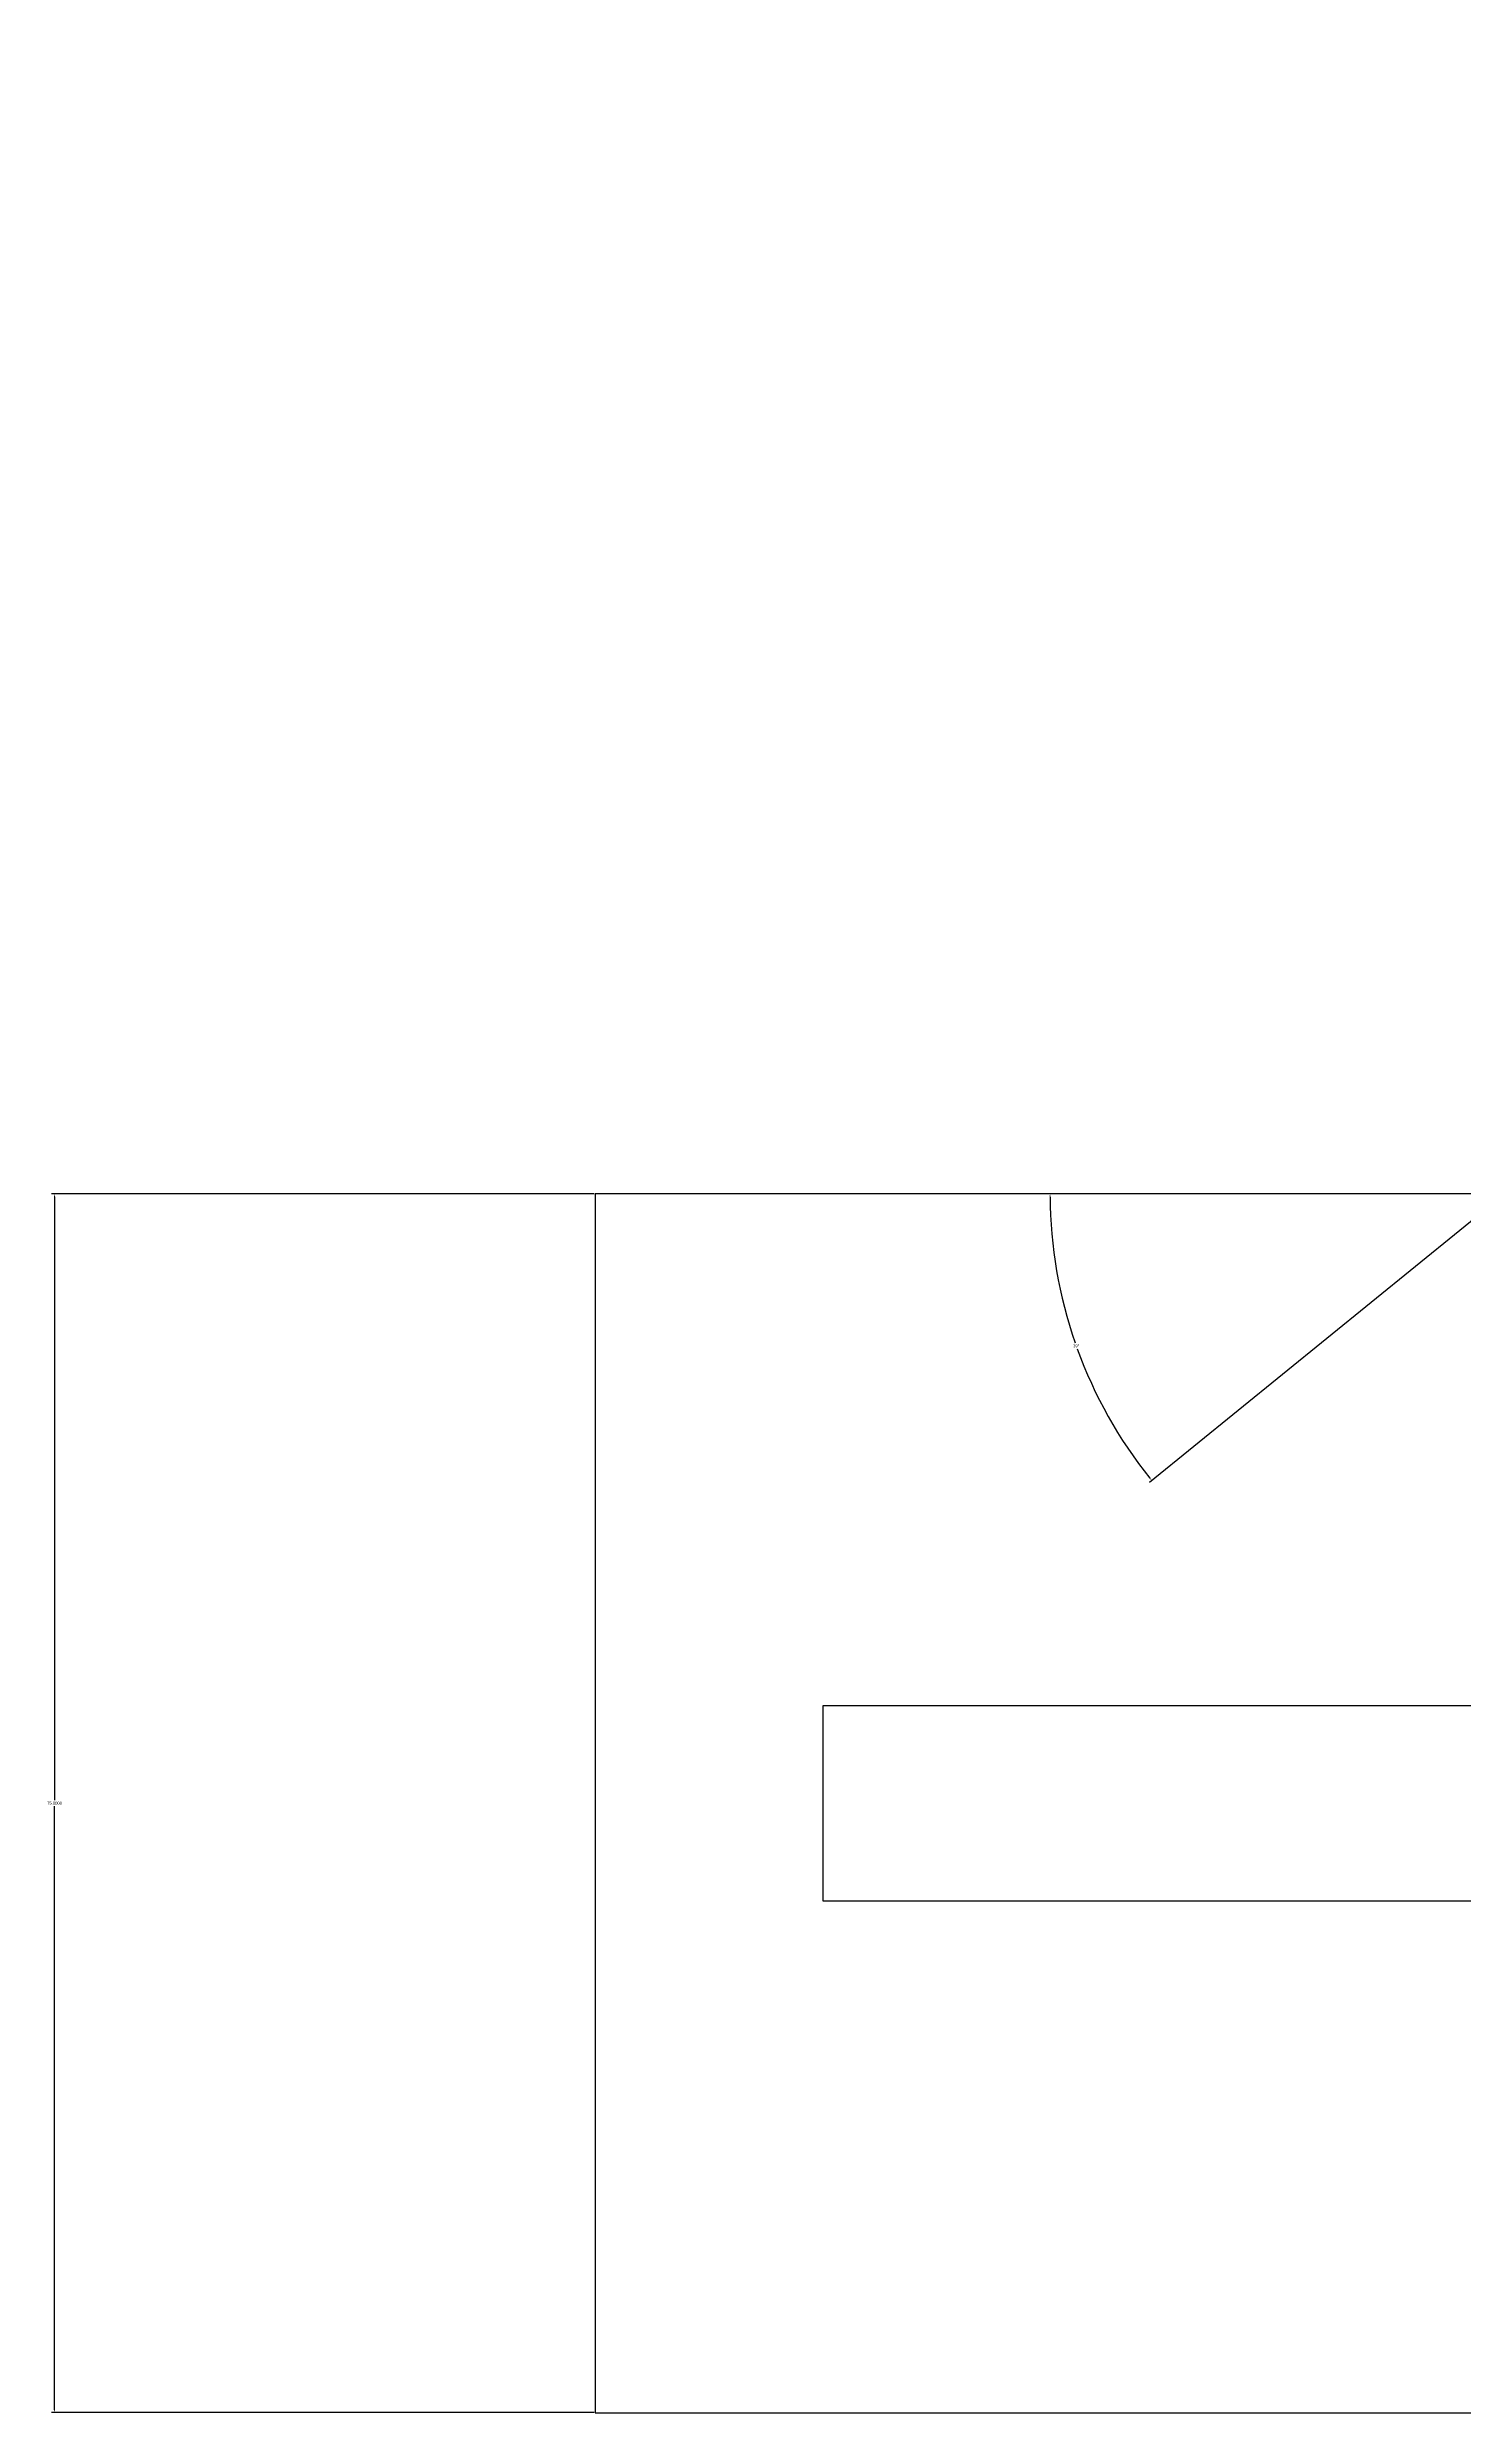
# Model space of a CAD drawing. Header units: inches. Extents: x 66 to 320, y 52 to 249.
# Drawn here: x 65.7 to 152.9, y 103 to 248.6 of the extents above; entities that cross this region are included whole.
import ezdxf

# ---------------------------------------------------------------- set-up
doc = ezdxf.new("R2010")
doc.units = ezdxf.units.IN
doc.header["$MEASUREMENT"] = 0
doc.styles.get("Standard").update_dxf_attribs({"font": 'arial.ttf'})
doc.dimstyles.get("Standard").update_dxf_attribs({"dimtxt": 0.18, "dimasz": 0.18, "dimexe": 0.18, "dimexo": 0.0625, "dimgap": 0.09, "dimtad": 0, "dimtih": 1, "dimtoh": 1, "dimdec": 4, "dimzin": 0, "dimdsep": 46, "dimtxsty": 'Standard', "dimcen": 0.09, "dimadec": 0, "dimazin": 0, "dimtfac": 1, "dimtdec": 4, "dimtofl": 0, "dimtmove": 0, "dimatfit": 3, "dimfxl": 1, "dimtolj": 1, "dimtzin": 0, "dimarcsym": 0})

# ---------------------------------------------------------------- blocks, each defined once
blk = doc.blocks.new('*D1')
at = {"color": 0, "lineweight": -2, "transparency": 16777216}
for p, q in [((99.41, 178.02), (66.01, 178.02)), ((66.19, 177.84), (66.19, 140.7)), ((66.19, 103.2), (66.19, 140.34)), ((99.41, 103.02), (66.01, 103.02))]:
    blk.add_line(p, q, dxfattribs=at)
at = {"color": 0, "transparency": 16777216}
for points in [[(66.16, 177.84), (66.22, 177.84), (66.19, 178.02)], [(66.16, 103.2), (66.22, 103.2), (66.19, 103.02)]]:
    blk.add_solid(points, dxfattribs=at)
at = {"layer": 'Defpoints', "color": 0, "transparency": 16777216}
for p in [(99.47, 178.02), (66.19, 103.02), (99.47, 103.02)]:
    blk.add_point(p, dxfattribs=at)
at = {"color": 0, "transparency": 16777216, "insert": (66.19, 140.52), "char_height": 0.18, "attachment_point": 5}
blk.add_mtext('\\A1;75.0000', dxfattribs=at)
blk = doc.blocks.new('*D4')
at = {"color": 0, "lineweight": -2, "transparency": 16777216}
for p, q in [((159.78, 248.44), (159.96, 248.44)), ((159.96, 248.44), (217.83, 155.93)), ((155.43, 177.98), (133.59, 160.26)), ((227.38, 140.52), (227.56, 140.52)), ((227.47, 140.43), (227.47, 140.61))]:
    blk.add_line(p, q, dxfattribs=at)
for start, end in [(180.3683, 199.1291), (199.9192, 218.6789)]:
    blk.add_arc((155.47, 178.02), 28, start, end, dxfattribs=at)
at = {"color": 0, "transparency": 16777216}
for points in [[(127.44, 177.84), (127.5, 177.84), (127.47, 178.02)], [(133.64, 160.54), (133.59, 160.5), (133.73, 160.38)], [(217.86, 155.95), (217.81, 155.91), (217.93, 155.78)]]:
    blk.add_solid(points, dxfattribs=at)
at = {"layer": 'Defpoints', "color": 0, "transparency": 16777216}
for p in [(212.35, 224.16), (99.47, 178.02), (155.47, 178.02), (155.47, 178.02), (128.19, 171.71), (217.93, 155.78), (227.47, 140.52)]:
    blk.add_point(p, dxfattribs=at)
at = {"color": 0, "transparency": 16777216, "char_height": 0.18, "attachment_point": 5}
for s, insert in [('\\A1;R18.0000', (159.16, 248.44)), ('\\A1;39°', (129.08, 168.66))]:
    blk.add_mtext(s, dxfattribs=dict(at, insert=insert))

msp = doc.modelspace()

# ---------------------------------------------------------------- linework, layer by layer
for points in [[(155.4736, 146.51714), (155.4736, 178.01714), (99.4736, 178.01714), (99.4736, 140.51714), (99.4736, 103.01714), (155.4736, 103.01714), (155.4736, 134.51714)], [(192.99172, 146.51714), (113.4736, 146.51714), (113.4736, 140.51714), (113.4736, 134.51714), (192.99172, 134.51714)]]:
    msp.add_lwpolyline(points)

# ---------------------------------------------------------------- dimensions: what is measured, and where the dimension line sits
dim = msp.add_angular_dim_2l(base=(128.19297, 171.71101), line1=((155.4736, 178.01714), (99.4736, 178.01714)), line2=((212.35453, 224.15618), (155.4736, 178.01714)), dimstyle='Standard')
dim.commit()
dim.dimension.update_dxf_attribs({"geometry": '*D4', "text_midpoint": (129.0835, 168.65966)})
dim = msp.add_radius_dim(center=(227.4736, 140.51714), mpoint=(217.92723, 155.77712), dimstyle='Standard')
dim.commit()
dim.dimension.update_dxf_attribs({"geometry": '*D4', "text_midpoint": (159.15705, 248.44403), "dimtype": 164})
dim = msp.add_linear_dim(base=(66.18514, 103.01714), p1=(99.4736, 178.01714), p2=(99.4736, 103.01714), angle=90, dimstyle='Standard')
dim.commit()
dim.dimension.update_dxf_attribs({"geometry": '*D1', "text_midpoint": (66.18514, 140.51714)})

doc.saveas('drawing.dxf')
